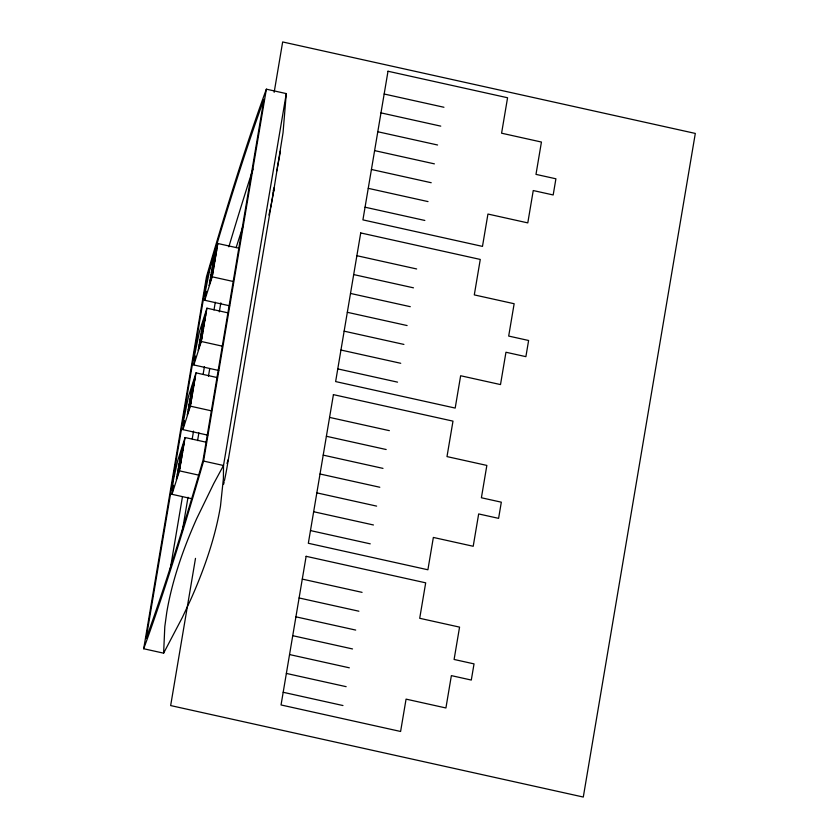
<?xml version="1.0" encoding="UTF-8"?>
<svg xmlns="http://www.w3.org/2000/svg" width="839" height="839" viewBox="0 0 839 839"><rect width="100%" height="100%" fill="white"/><g stroke="black" fill="none" stroke-linecap="round" stroke-linejoin="round"><path stroke-width="1.26" d="M163.626 653.162L164.801 626.639L166.73 612.606A670.697 250.074 -40.1 0 1 196.787 518.418L213.756 483.526L223.51 465.498L286.288 93.601L266.362 89.175A942.396 64.204 -77.5 0 0 206.467 276.849L143.689 648.746L163.626 653.162L182.357 617.452L190.432 600.2A665.715 248.218 -40.1 0 0 220.5 506.001L223.405 478.471L223.51 465.498L203.583 461.072A942.396 64.204 -77.5 0 1 143.689 648.746M286.288 93.601L283.037 132.74L273.367 192.781A942.396 563.504 9.6 0 1 270.567 207.653M273.231 190.579L274.028 188.093L227.516 464.428A942.396 563.504 9.6 0 1 224.453 480.527M273.367 192.781L274.028 188.093M191.911 498.733L171.985 494.307L173.495 485.372L172.047 489.913L173.379 480.107L177.606 460.999L185.094 437.538L206.268 442.237M207.81 435.158L182.902 429.631L184.412 420.696L182.965 425.237L183.563 421.671L182.892 423.789L188.523 396.323L196.011 372.862L217.186 377.56M218.727 370.481L193.819 364.955L195.33 356.019L193.882 360.56L194.48 356.995L193.809 359.113L199.441 331.646L206.929 308.186L228.103 312.884M229.645 305.805L204.737 300.278L206.247 291.332L204.8 295.884L205.398 292.318L204.726 294.437L210.358 266.97L217.846 243.509L239.021 248.208M171.985 494.307L179.473 470.857L185.094 437.538M182.902 429.631L190.39 406.17L196.011 372.862M193.819 364.955L201.308 341.494L206.929 308.186M204.737 300.278L212.225 276.818L217.846 243.509M170.265 569.02L182.441 496.845M192.236 438.849L193.536 431.11M203.111 374.404L204.412 366.664M213.987 309.958L215.298 302.229M182.147 532.01L188.02 497.244M197.585 440.601L198.885 432.882M208.45 376.229L209.75 368.51M219.315 311.856L220.835 302.848M203.583 461.072L266.362 89.175M195.497 558.375L170.653 705.568L583.294 797.05L695.311 133.432L282.659 41.95L274.164 92.3M213.358 259.629L217.102 247.904M212.928 262.219L216.672 250.494M212.487 264.809L216.231 253.074M212.057 267.389L215.791 255.664M211.617 269.98L215.361 258.255M211.176 272.57L214.92 260.835M210.746 275.15L214.49 263.425M210.306 277.74L214.05 266.015M209.865 280.331L213.609 268.595M209.435 282.911L213.179 271.186M208.995 285.501L212.739 273.776M202.44 324.305L206.184 312.58M202.01 326.895L205.754 315.17M201.57 329.486L205.314 317.75M201.14 332.066L204.873 320.341M200.699 334.656L204.443 322.931M200.259 337.247L204.003 325.511M199.829 339.837L203.573 328.101M199.388 342.417L203.132 330.692M198.948 345.007L202.692 333.272M198.518 347.598L202.262 335.862M198.077 350.178L201.821 338.453M236.137 247.599L242.891 226.467M191.533 388.992L195.267 377.256M191.093 391.572L194.837 379.847M190.652 394.162L194.396 382.427M190.222 396.753L193.966 385.017M189.782 399.333L193.526 387.608M189.341 401.923L193.085 390.198M188.911 404.513L192.655 392.778M188.471 407.093L192.215 395.368M188.03 409.684L191.774 397.959M187.6 412.274L191.344 400.539M187.16 414.854L190.904 403.129M180.616 453.668L184.349 441.933M180.175 456.248L183.919 444.523M179.735 458.839L183.479 447.114M179.305 461.429L183.049 449.694M178.864 464.009L182.608 452.284M178.424 466.599L182.168 454.874M177.994 469.19L181.738 457.454M177.553 471.77L181.297 460.045M177.113 474.36L180.857 462.635M176.683 476.951L180.427 465.215M176.242 479.541L179.986 467.805M226.981 463.464L228.166 459.741M384.168 94.01L443.946 107.266M380.979 112.877L440.758 126.133M377.802 131.744L437.58 145M374.613 150.611L434.392 163.857M371.425 169.468L431.215 182.724M368.248 188.335L428.026 201.591M365.059 207.202L424.838 220.458M356.869 255.706L416.658 268.962M353.691 274.573L413.47 287.829M350.503 293.44L410.281 306.686M212.225 276.818L233.399 281.516M347.315 312.297L407.104 325.553M344.137 331.164L403.916 344.42M340.949 350.031L400.727 363.287M337.771 368.898L397.55 382.144M201.308 341.494L222.482 346.192M329.58 417.403L389.359 430.659M190.39 406.17L211.564 410.869M326.392 436.27L386.181 449.526M323.214 455.126L382.993 468.382M320.026 473.993L379.805 487.249M316.838 492.86L376.627 506.116M179.473 470.857L199.399 475.273M313.66 511.727L373.439 524.973M310.472 530.584L370.251 543.84M302.292 579.099L362.07 592.355M299.103 597.966L358.882 611.212M295.915 616.822L355.694 630.079M292.738 635.689L352.516 648.946M289.549 654.556L349.328 667.813M286.361 673.423L346.15 686.669M283.183 692.28L342.962 705.536M228.858 246.802A934.216 63.649 -77.5 0 1 252.979 169.017M280.383 151.209A665.715 312.601 62.8 0 1 277.321 167.664M277.059 168.901A665.715 312.601 62.8 0 1 276.524 171.355M270.305 208.88A942.396 563.504 9.6 0 1 268.92 215.046M224.181 481.764A942.396 563.504 9.6 0 1 223.635 484.229M207.034 277.667L146.122 638.542L149.363 629.596A934.216 63.649 -77.5 0 0 198.916 474.329L203.017 460.254L263.939 99.38L260.698 108.325A934.216 63.649 -77.5 0 0 211.145 263.593L207.034 277.667M306.13 556.32L281.044 704.959L400.602 731.472L406.066 699.128L445.918 707.969L451.372 675.626L471.298 680.051L474.035 663.88L454.098 659.464L459.562 627.121L419.71 618.291L425.688 582.832L306.13 556.32M333.419 394.634L308.333 543.273L427.9 569.775L433.354 537.442L473.206 546.273L478.67 513.94L498.597 518.355L501.323 502.183L481.397 497.768L486.851 465.425L446.998 456.594L452.987 421.136L333.419 394.634M360.718 232.938L335.631 381.577L455.189 408.079L460.642 375.746L500.505 384.577L505.959 352.244L525.885 356.659L528.612 340.487L508.686 336.072L514.15 303.728L474.297 294.898L480.275 259.44L360.718 232.938M388.006 71.242L362.92 219.881L482.477 246.393L487.941 214.05L527.794 222.891L533.247 190.547L553.184 194.963L555.911 178.791L535.985 174.376L541.438 142.043L501.586 133.202L507.574 97.754L388.006 71.242"/></g></svg>
